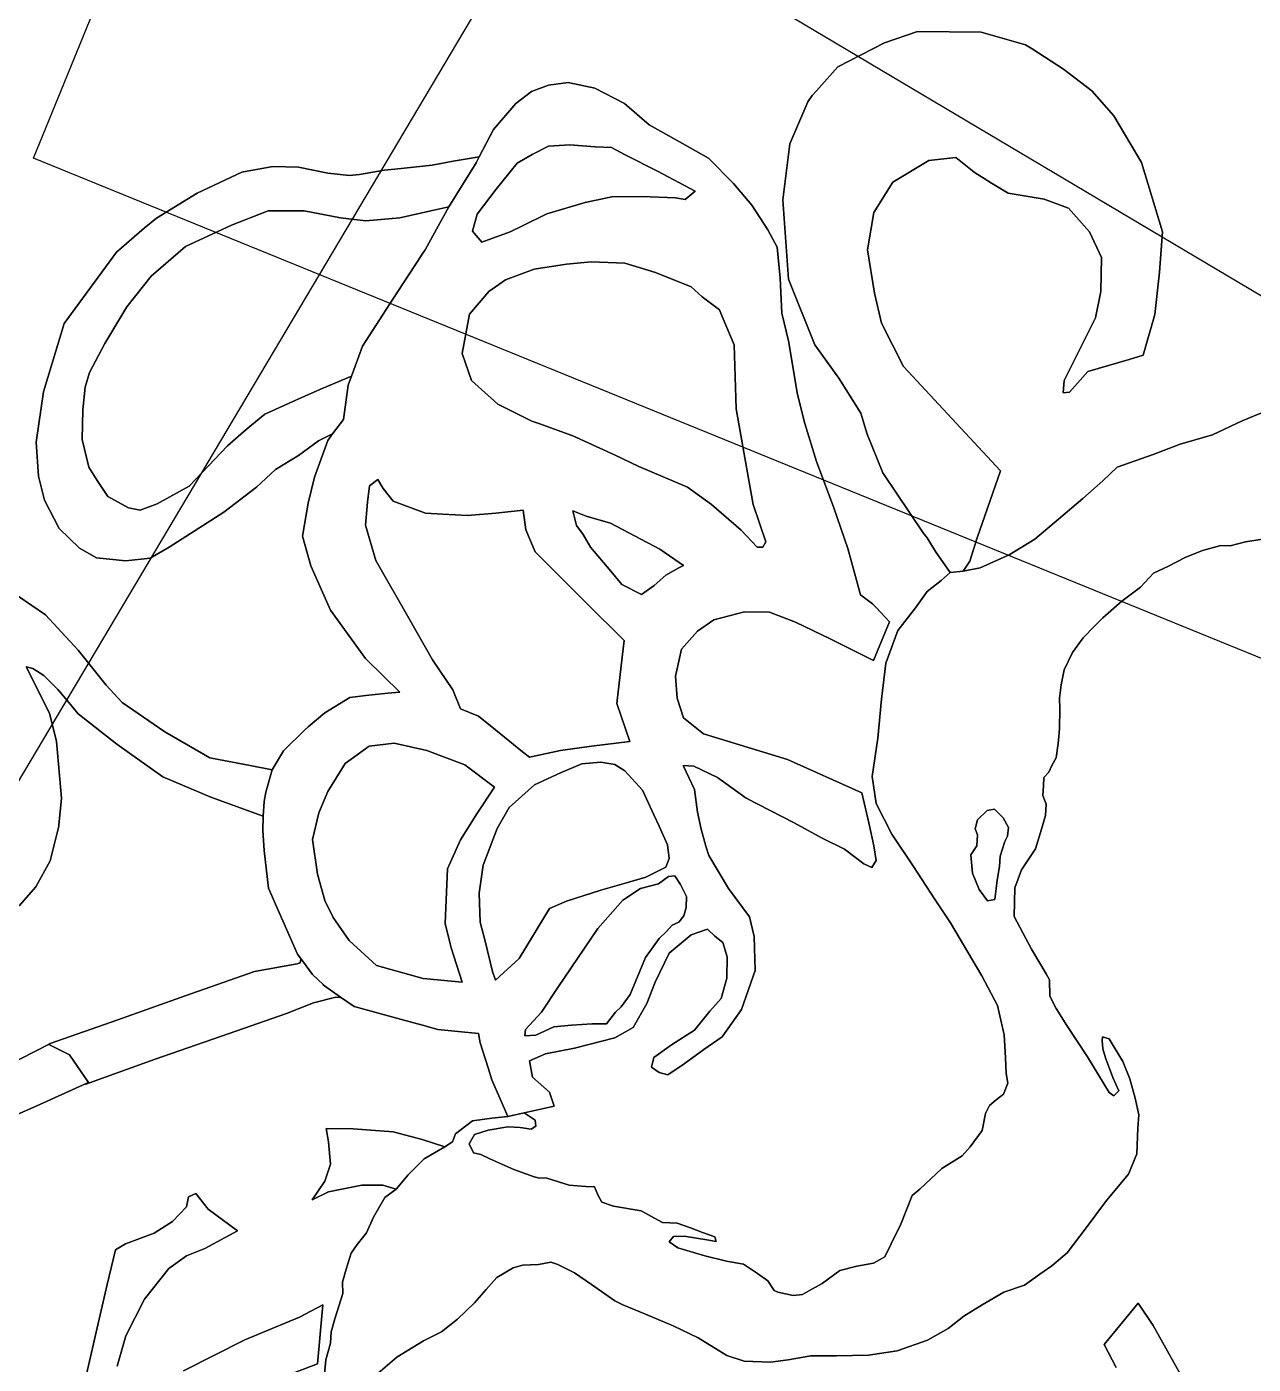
# Model space of a CAD drawing. Header units: inches. Extents: x 288635 to 1232953, y 676945 to 1655780.
# Drawn here: x 488464 to 506323, y 1309973 to 1329438 of the extents above; entities that cross this region are included whole.
import ezdxf

# ---------------------------------------------------------------- set-up
doc = ezdxf.new("R2010")
doc.units = ezdxf.units.IN
doc.header["$MEASUREMENT"] = 0
doc.layers.add('Images', color=7, linetype='Continuous')
picture_1 = doc.add_image_def('image5.jpg', size_in_pixel=(2644, 3704))
picture_2 = doc.add_image_def('image6.jpg', size_in_pixel=(2592, 3907))

msp = doc.modelspace()

# ---------------------------------------------------------------- linework, layer by layer
at = {"color": 1}
for points in [[(506599.4156, 1323883.5714), (506159.1481, 1323701.5377), (505727.3472, 1323498.3373), (505257.4463, 1323362.8704), (504863.7455, 1323214.7034), (504338.8111, 1323028.4364), (504131.3773, 1322829.4693), (503839.2768, 1322571.2354), (503487.9094, 1322270.6682), (503140.7754, 1321982.8009), (502768.2413, 1321754.2005), (502344.9071, 1321563.7001), (502098.2512, 1321515.4043), (502193.5014, 1321661.4546), (502303.0656, 1321997.9933), (502643.0823, 1322974.6372), (501230.8395, 1324493.5603), (500910.7989, 1325123.4815), (500809.1987, 1325560.3624), (500707.5985, 1326190.2837), (500799.0386, 1326733.8448), (501073.3592, 1327175.8056), (501596.6002, 1327490.7663), (501992.841, 1327536.4864), (502257.0016, 1327323.1259), (502511.0021, 1327160.5656), (502754.8426, 1327018.3253), (503278.0836, 1326926.8851), (503633.6843, 1326799.8849), (503938.4849, 1326454.4442), (504111.2053, 1326078.5234), (504101.0453, 1325585.7625), (504024.8451, 1325199.6817), (503841.9647, 1324833.921), (503567.6442, 1324290.3599), (503552.4042, 1324112.5595), (503648.0389, 1324120.2878), (503763.0881, 1324251.4438), (503913.0849, 1324422.4401), (504517.6061, 1324595.1605), (504720.8065, 1324656.1206), (504888.4468, 1325250.4818), (504959.567, 1325865.163), (505000.2071, 1326454.4442), (504695.4064, 1327460.2862), (504294.0856, 1328141.0076), (503971.0656, 1328506.7803), (503561.624, 1328818.9837), (503104.4972, 1329114.3143), (503006.3031, 1329173.5196), (502358.6018, 1329357.67), (501431.4999, 1329370.37), (500953.4846, 1329204.0204), (500275.7976, 1328856.019), (499961.4727, 1328506.7803), (499900.9677, 1328439.5546), (499838.9167, 1328344.208), (499574.7562, 1327734.6068), (499473.156, 1326916.7251), (499554.4362, 1325763.5628), (499940.5169, 1324808.5209), (500285.9576, 1324325.9199), (500611.0783, 1323812.8389), (500702.5185, 1323508.0383), (500931.1189, 1322944.1572), (501515.3201, 1322070.3954), (501574.7933, 1321997.9933), (501698.2004, 1321801.1549), (501907.7509, 1321496.3543), (501777.6393, 1321377.4331), (501574.4389, 1321216.5661), (501405.1052, 1320979.4989), (501146.8714, 1320653.5316), (500973.3044, 1320175.164), (500909.8042, 1319654.4629), (500854.7708, 1319082.9618), (500774.3373, 1318528.394), (500833.6041, 1318134.6932), (501062.2045, 1317685.959), (501375.4718, 1317216.0581), (501680.2724, 1316746.1571), (501913.1062, 1316394.7898), (502370.3072, 1315624.3216), (502598.9076, 1315192.5207), (502696.2745, 1314769.1865), (502717.4412, 1314430.5192), (502725.9079, 1314201.9187), (502751.3079, 1314062.2184), (502683.5745, 1313905.5848), (502577.7409, 1313820.9179), (502480.374, 1313740.4845), (502425.3406, 1313621.9509), (502374.5405, 1313376.4171), (502200.9735, 1313139.3499), (502082.4399, 1313008.1163), (501790.3393, 1312821.8493), (501467.547, 1312520.2237), (501357.4801, 1312427.0902), (501192.3798, 1312012.2227), (501052.6795, 1311724.3554), (500959.546, 1311533.855), (500794.4457, 1311444.9549), (500548.9118, 1311398.3881), (500303.378, 1311339.1213), (500045.1442, 1311148.6209), (499858.8771, 1311047.0207), (499757.2769, 1310987.7539), (499621.81, 1310975.0539), (499401.6762, 1311021.6207), (499345.1072, 1311045.7664), (499253.5093, 1311186.721), (499105.3423, 1311292.5546), (498902.1419, 1311428.0215), (498652.3747, 1311474.5883), (498339.1074, 1311550.7884), (497945.4066, 1311665.0886), (497818.4064, 1311753.9888), (497881.9065, 1311830.189), (498034.3068, 1311838.6556), (498364.5075, 1311783.6222), (498499.9744, 1311758.2222), (498483.0411, 1311825.9556), (498305.2407, 1311889.4557), (498127.4403, 1311957.1892), (497932.7066, 1312024.9227), (497721.0395, 1312037.6227), (497606.7393, 1312101.1228), (497412.0056, 1312206.9564), (497009.8381, 1312274.6899), (496836.2711, 1312333.9566), (496781.2376, 1312439.7902), (496730.4375, 1312554.0904), (496603.4373, 1312558.3238), (496362.1368, 1312579.4905), (496036.1695, 1312681.0907), (495909.1692, 1312685.324), (495849.9025, 1312698.024), (495557.8019, 1312808.0909), (495208.3395, 1312964.5129), (495077.1059, 1313023.7797), (494971.2724, 1313049.1797), (494907.7722, 1313180.4133), (494983.9724, 1313315.8803), (495182.9395, 1313379.3804), (495466.5734, 1313425.9472), (495648.607, 1313417.4805), (495809.474, 1313396.3138), (495877.2075, 1313438.6472), (495868.7408, 1313523.314), (495708.0856, 1313632.4096), (496145.1341, 1313727.7059), (496074.014, 1313930.9063), (495830.1735, 1314149.3468), (495784.4534, 1314388.1072), (496018.1338, 1314489.7074), (496439.7747, 1314570.9876), (497029.0559, 1314723.3879), (497293.2164, 1314875.7882), (497491.3368, 1315221.2289), (497613.257, 1315531.1095), (497816.4574, 1315957.8304), (498136.4981, 1316221.9909), (498375.2586, 1316303.2711), (498481.9388, 1316201.6709), (498598.779, 1316110.2307), (498664.8191, 1315901.9503), (498659.7391, 1315592.0696), (498573.379, 1315297.429), (498410.8186, 1315109.4687), (498187.2982, 1314835.1481), (497852.0175, 1314621.7877), (497592.937, 1314438.9073), (497562.4569, 1314296.667), (497674.2172, 1314220.4669), (497796.1374, 1314184.9068), (498038.1032, 1314345.4555), (498324.4585, 1314555.7476), (498588.619, 1314738.6279), (498873.0996, 1315134.8687), (499071.22, 1315703.8299), (499055.9799, 1316196.5908), (498989.9398, 1316486.1514), (498680.0592, 1316897.6322), (498395.5786, 1317375.1532), (498350.6041, 1317512.3255), (498286.0755, 1317759.4869), (498232.0275, 1318005.905), (498187.2982, 1318335.2751), (498020.2731, 1318686.6853), (498177.7534, 1318676.5253), (498523.1941, 1318513.965), (498939.7549, 1318209.1644), (499639.982, 1317853.5517), (500047.0052, 1317628.5187), (500369.7976, 1317467.1226), (500650.2564, 1317255.4555), (500766.6733, 1317202.5387), (500832.8193, 1317305.7264), (500795.7776, 1317517.3935), (500725.2604, 1317853.5517), (500621.2383, 1318290.4445), (499539.1961, 1318773.0455), (498319.9937, 1319148.9663), (498025.3531, 1319382.6467), (497933.9129, 1319667.1273), (497908.5129, 1319987.1679), (497999.953, 1320378.3287), (498228.5535, 1320642.4892), (498467.314, 1320805.0496), (498914.3549, 1320921.8898), (499280.1156, 1320916.8098), (499656.0364, 1320774.5695), (500159.7723, 1320532.0301), (500793.9586, 1320215.7684), (501027.6391, 1320779.6495), (500831.1203, 1320984.1895), (500778.7186, 1321038.73), (500605.0804, 1321168.9587), (500471.7321, 1321651.0075), (500417.7225, 1321846.2499), (500214.5221, 1322436.8011), (499961.1434, 1323112.0016), (499794.818, 1323663.2959), (499687.471, 1324087.8044), (499554.1207, 1324868.856), (499458.8705, 1325268.9068), (499433.4705, 1325776.9078), (499389.0204, 1326227.7587), (499255.6701, 1326481.7592), (499020.7197, 1326843.7099), (498754.0191, 1327154.8605), (498392.0684, 1327523.1613), (497934.8675, 1327783.5118), (497528.4667, 1328012.1123), (497166.516, 1328323.2629), (496734.7151, 1328545.5133), (496347.3643, 1328628.0635), (496061.6138, 1328589.9634), (495813.9633, 1328494.7132), (495585.3628, 1328323.2629), (495261.5122, 1327942.2621), (495052.947, 1327545.9884), (494674.6369, 1327481.2058), (494368.2092, 1327424.46), (493824.3452, 1327363.75), (493668.7949, 1327349.1255), (493307.4477, 1327286.2826), (493165.2578, 1327271.9798), (492845.8332, 1327308.4855), (492419.1124, 1327394.8456), (492048.2717, 1327405.0057), (491596.1507, 1327323.7255), (490945.9094, 1327013.8449), (490351.5483, 1326653.1641), (490173.7479, 1326505.8439), (489772.4271, 1326155.3232), (489010.4256, 1325119.0011), (488706.1818, 1324123.8066), (488598.9448, 1323391.7976), (488636.4642, 1322897.3961), (488723.216, 1322545.8229), (488937.8127, 1322134.8931), (489230.0294, 1321847.2423), (489481.1531, 1321710.2657), (489905.7805, 1321664.6068), (490261.9196, 1321705.6998), (490535.8728, 1321865.5058), (491334.9029, 1322372.3192), (491809.755, 1322737.5901), (492088.2741, 1322993.2797), (492421.5838, 1323198.7446), (492713.8005, 1323413.3412), (492918.3528, 1323513.3337), (492847.2373, 1323418.5131), (492654.1969, 1322885.112), (492562.7568, 1322504.1112), (492481.4766, 1322026.5903), (492598.3168, 1321594.7894), (492887.8774, 1320949.6281), (493395.8784, 1320243.5067), (493416.6523, 1320223.1747), (493897.8448, 1319752.2175), (493719.3565, 1319741.0619), (493399.3398, 1319707.1474), (493167.5934, 1319676.0173), (492803.3925, 1319453.6969), (492562.1526, 1319247.6378), (492513.5421, 1319206.1164), (492202.3915, 1318901.3158), (492038.1646, 1318625.9943), (491718.5342, 1318686.151), (491254.1789, 1318773.5459), (491130.3106, 1318796.8588), (490474.9893, 1319177.8596), (489855.2281, 1319604.5804), (489621.5476, 1319853.5009), (489215.1468, 1320366.5819), (488735.0403, 1320880.249), (488341.385, 1321148.9035)], [(493578.5029, 1309844.54), (493853.6701, 1310077.3738), (494238.9042, 1310314.4409), (494501.3714, 1310445.6745), (494734.2052, 1310627.7082), (494983.9724, 1310864.7754), (495153.3061, 1311059.5091), (495308.0347, 1311237.5211), (495545.1018, 1311377.2214), (495684.8021, 1311415.3215), (495913.4026, 1311423.7882), (496095.4363, 1311457.6549), (496197.0365, 1311423.7882), (496438.337, 1311301.0212), (496688.1041, 1311131.6876), (497026.7715, 1310894.6204), (497145.305, 1310835.3536), (497471.2724, 1310704.12), (497877.6732, 1310530.553), (498241.7406, 1310356.986), (498656.6081, 1310098.7522), (498910.6086, 1310018.3187), (499291.6093, 1310001.3853), (499549.8432, 1310035.252), (499880.0438, 1310094.5188), (500252.5779, 1310094.5188), (500718.2455, 1310107.2189), (501137.3464, 1310166.4856), (501577.6139, 1310323.1193), (501878.1812, 1310492.453), (502106.7816, 1310674.4867), (502377.7155, 1310835.3536), (502690.9828, 1311021.6207), (502991.5501, 1311123.2209), (503215.9172, 1311284.0879), (503389.4842, 1311406.8548), (503614.9096, 1311594.1802), (503890.0769, 1311958.2476), (504186.4108, 1312356.1817), (504503.9114, 1312737.1824), (504626.6783, 1313033.5164), (504643.6117, 1313410.2838), (504656.3117, 1313605.0175), (504603.395, 1313844.2013), (504527.1948, 1314126.7769), (504422.4196, 1314377.6024), (504225.5692, 1314707.8031), (504127.144, 1314739.5531), (504123.969, 1314685.578), (504130.319, 1314564.9278), (504171.5941, 1314431.5775), (504279.5443, 1314145.8269), (504365.2695, 1313952.1515), (504290.8422, 1313877.3282), (504224.5109, 1313926.7515), (503911.2436, 1314447.4525), (503606.443, 1314904.6534), (503454.0427, 1315150.1873), (503360.9091, 1315327.9876), (503355.6175, 1315568.2298), (503307.9924, 1315653.9549), (503092.0919, 1316012.7307), (502965.0917, 1316250.8561), (502840.2081, 1316487.9233), (502852.9081, 1316907.0241), (502946.0416, 1317169.4913), (503153.4754, 1317474.2919), (503238.1422, 1317757.9258), (503297.409, 1317961.1262), (503305.8757, 1318126.2266), (503259.3089, 1318248.9935), (503267.7756, 1318388.6937), (503272.009, 1318511.4607), (503348.2091, 1318587.6608), (503390.5425, 1318685.0277), (503454.0427, 1318799.3279), (503483.6761, 1319006.7617), (503500.6094, 1319218.4287), (503504.8428, 1319510.5293), (503500.6094, 1319667.163), (503526.0095, 1319861.8967), (503568.3429, 1320077.7971), (503691.1098, 1320331.7976), (503847.7434, 1320543.4647), (504008.6104, 1320712.7984), (504131.3773, 1320835.5653), (504406.5446, 1321076.8658), (504681.7118, 1321284.2995), (504872.2122, 1321487.4999), (505088.1126, 1321589.1001), (505329.4131, 1321716.1004), (505583.4136, 1321817.7006), (505850.1141, 1321889.6674), (505985.5811, 1321885.4341), (506209.9482, 1321940.4675), (506518.9821, 1321991.2676)], [(488341.385, 1321148.9035), (488735.0403, 1320880.249), (489215.1468, 1320366.5819), (489621.5476, 1319853.5009), (489855.2281, 1319604.5804), (490474.9893, 1319177.8596), (491130.3106, 1318796.8588), (491254.1789, 1318773.5459), (491718.5342, 1318686.151), (492038.1646, 1318625.9943), (491946.0628, 1318300.1648), (491923.1131, 1318164.3789), (491923.1131, 1318164.3789), (491906.054, 1317948.6965), (491145.5506, 1318227.8977), (490444.5092, 1318522.5383), (489773.9479, 1318994.9792), (489215.1468, 1319436.9401), (489026.8115, 1319660.3888), (488915.4262, 1319792.5408), (488712.2258, 1319995.7412), (488550.5411, 1320098.6314), (488457.2492, 1320122.7091)], [(488355.649, 1316642.9022), (488596.9495, 1316922.3027), (488806.4999, 1317296.9535), (488929.6644, 1317801.9282), (488933.5001, 1317817.6545), (488971.6002, 1318211.3553), (488895.4, 1319036.8569), (488793.7998, 1319449.6078), (488457.2492, 1320122.7091), (488550.5411, 1320098.6314), (488712.2258, 1319995.7412), (488915.4262, 1319792.5408), (489026.8115, 1319660.3888), (489215.1468, 1319436.9401), (489773.9479, 1318994.9792), (490444.5092, 1318522.5383), (491145.5506, 1318227.8977), (491906.054, 1317948.6965), (491899.788, 1317741.9191), (491923.0403, 1317449.457), (491986.491, 1316901.0618), (492141.083, 1316547.374), (492405.5919, 1315942.2098), (492458.5615, 1315870.4065), (492458.5615, 1315870.4065), (492456.6854, 1315860.4848), (492453.2698, 1315865.1148), (492443.4509, 1315813.1875), (492399.7659, 1315799.1078), (491781.2692, 1315687.66), (490772.434, 1315332.7393), (489791.3338, 1314987.5762), (488803.1132, 1314639.9079), (488788.8027, 1314632.0777), (487723.8527, 1314089.6808)], [(488457.2492, 1320122.7091), (488793.7998, 1319449.6078), (488895.4, 1319036.8569), (488971.6002, 1318211.3553), (488933.5001, 1317817.6545), (488929.6644, 1317801.9282), (488806.4999, 1317296.9535), (488596.9495, 1316922.3027), (488355.649, 1316642.9022)], [(487988.4365, 1313461.2941), (488610.2086, 1313732.4926), (489329, 1314057.5113), (489330.1643, 1314055.7067), (489336.2258, 1314057.8797), (489323.7083, 1314052.2196), (489324.8726, 1314050.415), (490334.5246, 1314412.3658), (491521.9769, 1314825.1166), (492245.8784, 1315079.1171), (492639.5792, 1315231.5174), (492963.4298, 1315314.0676), (493028.346, 1315311.9742), (493020.0931, 1315317.7027), (493033.6377, 1315317.2659), (493033.6377, 1315317.2659), (493231.0935, 1315180.2083), (493919.0612, 1314990.3005), (494224.4688, 1314905.9953), (494450.296, 1314843.6576), (495040.8471, 1314786.5075), (495068.1719, 1314652.2678), (495182.3986, 1314285.3579), (495235.8123, 1314113.7867), (495469.4927, 1313580.3856), (495233.7396, 1313552.9474), (494954.339, 1313514.8473), (494704.5718, 1313328.5803), (494662.2384, 1313210.0467), (494551.2538, 1313138.7164), (494221.0531, 1313245.3966), (493799.4123, 1313357.1568), (493215.2111, 1313397.7969), (492824.0503, 1313402.8769), (492855.9278, 1313209.6216), (492888.2258, 1312885.7438), (492803.7303, 1312635.7954), (492620.8499, 1312366.5549), (492859.6104, 1312483.3951), (493342.2114, 1312579.9153), (493647.012, 1312579.9153), (493845.1324, 1312518.9552), (493675.8698, 1312397.2451), (493515.0028, 1312113.6112), (493409.1692, 1311885.0107), (493273.7023, 1311715.6771), (493189.0355, 1311588.6768), (493112.8353, 1311355.843), (493062.0352, 1311169.576), (493066.2686, 1311004.4756), (492951.9683, 1310631.9416), (492896.9349, 1310445.6745), (492888.4682, 1310280.5742), (492820.7347, 1310039.2737), (492799.568, 1309827.6066)], [(487723.8527, 1314089.6808), (488788.8027, 1314632.0777), (488791.091, 1314630.9335), (488783.511, 1314626.786), (488873.6301, 1314581.7265), (489087.7825, 1314474.6503), (489364.0734, 1314073.3706), (489329, 1314057.5113), (488610.2086, 1313732.4926), (487988.4365, 1313461.2941)], [(489245.2304, 1309451.3344), (489637.2473, 1311131.4068), (489758.1963, 1311639.8673), (489900.4366, 1311726.2274), (490316.9975, 1311878.6277), (490586.238, 1312051.3481), (490789.4384, 1312264.7085), (490819.9185, 1312406.9488), (490926.5987, 1312457.7489), (491103.6414, 1312228.2866), (491530.7187, 1311913.598), (491056.7739, 1311657.4356), (490792.1901, 1311551.6021), (490532.8979, 1311366.3934), (490178.3555, 1310921.8925), (489908.48, 1310387.4331), (489781.4797, 1309942.9322)], [(489781.4797, 1309942.9322), (489908.48, 1310387.4331), (490178.3555, 1310921.8925), (490532.8979, 1311366.3934), (490792.1901, 1311551.6021), (491056.7739, 1311657.4356), (491530.7187, 1311913.598), (491103.6414, 1312228.2866), (490926.5987, 1312457.7489), (490819.9185, 1312406.9488), (490789.4384, 1312264.7085), (490586.238, 1312051.3481), (490316.9975, 1311878.6277), (489900.4366, 1311726.2274), (489758.1963, 1311639.8673), (489637.2473, 1311131.4068), (489245.2304, 1309451.3344)], [(490744.565, 1309879.4321), (491638.8584, 1310329.2246), (492437.9017, 1310657.3086), (492776.1568, 1310839.93), (492698.0498, 1309980.7538), (492099.2344, 1309752.4318)], [(492099.2344, 1309752.4318), (492698.0498, 1309980.7538), (492776.1568, 1310839.93), (492437.9017, 1310657.3086), (491638.8584, 1310329.2246), (490744.565, 1309879.4321)], [(504326.0718, 1309924.0725), (504152.6088, 1310261.8689), (504646.6746, 1310862.3489), (504867.104, 1310535.5054), (505376.3718, 1309623.3839)], [(505376.3718, 1309623.3839), (504867.104, 1310535.5054), (504646.6746, 1310862.3489), (504152.6088, 1310261.8689), (504326.0718, 1309924.0725)]]:
    msp.add_lwpolyline(points, dxfattribs=at)
for points in [[(504294.0856, 1328141.0076), (504695.4064, 1327460.2862), (505000.2071, 1326454.4442), (504959.567, 1325865.163), (504888.4468, 1325250.4818), (504720.8065, 1324656.1206), (504517.6061, 1324595.1605), (503913.0849, 1324422.4401), (503763.0881, 1324251.4438), (503648.0389, 1324120.2878), (503552.4042, 1324112.5595), (503567.6442, 1324290.3599), (503841.9647, 1324833.921), (504024.8451, 1325199.6817), (504101.0453, 1325585.7625), (504111.2053, 1326078.5234), (503938.4849, 1326454.4442), (503633.6843, 1326799.8849), (503278.0836, 1326926.8851), (502754.8426, 1327018.3253), (502511.0021, 1327160.5656), (502257.0016, 1327323.1259), (501992.841, 1327536.4864), (501596.6002, 1327490.7663), (501073.3592, 1327175.8056), (500799.0386, 1326733.8448), (500707.5985, 1326190.2837), (500809.1987, 1325560.3624), (500910.7989, 1325123.4815), (501230.8395, 1324493.5603), (502643.0823, 1322974.6372), (502303.0656, 1321997.9933), (502193.5014, 1321661.4546), (502098.2512, 1321515.4043), (501907.7509, 1321496.3543), (501698.2004, 1321801.1549), (501574.7933, 1321997.9933), (501515.3201, 1322070.3954), (500931.1189, 1322944.1572), (500702.5185, 1323508.0383), (500611.0783, 1323812.8389), (500285.9576, 1324325.9199), (499940.5169, 1324808.5209), (499554.4362, 1325763.5628), (499473.156, 1326916.7251), (499574.7562, 1327734.6068), (499838.9167, 1328344.208), (499900.9677, 1328439.5546), (499961.4727, 1328506.7803), (500275.7976, 1328856.019), (500953.4846, 1329204.0204), (501431.4999, 1329370.37), (502358.6018, 1329357.67), (503006.3031, 1329173.5196), (503104.4972, 1329114.3143), (503561.624, 1328818.9837), (503971.0656, 1328506.7803), (504294.0856, 1328141.0076)], [(497934.8675, 1327783.5118), (498392.0684, 1327523.1613), (498754.0191, 1327154.8605), (499020.7197, 1326843.7099), (499255.6701, 1326481.7592), (499389.0204, 1326227.7587), (499433.4705, 1325776.9078), (499458.8705, 1325268.9068), (499554.1207, 1324868.856), (499687.471, 1324087.8044), (499794.818, 1323663.2959), (499961.1434, 1323112.0016), (500214.5221, 1322436.8011), (500417.7225, 1321846.2499), (500471.7321, 1321651.0075), (500605.0804, 1321168.9587), (500778.7186, 1321038.73), (500831.1203, 1320984.1895), (501027.6391, 1320779.6495), (500793.9586, 1320215.7684), (500159.7723, 1320532.0301), (499656.0364, 1320774.5695), (499280.1156, 1320916.8098), (498914.3549, 1320921.8898), (498467.314, 1320805.0496), (498228.5535, 1320642.4892), (497999.953, 1320378.3287), (497908.5129, 1319987.1679), (497933.9129, 1319667.1273), (498025.3531, 1319382.6467), (498319.9937, 1319148.9663), (499539.1961, 1318773.0455), (500621.2383, 1318290.4445), (500725.2604, 1317853.5517), (500795.7776, 1317517.3935), (500832.8193, 1317305.7264), (500766.6733, 1317202.5387), (500650.2564, 1317255.4555), (500369.7976, 1317467.1226), (500047.0052, 1317628.5187), (499639.982, 1317853.5517), (498939.7549, 1318209.1644), (498523.1941, 1318513.965), (498177.7534, 1318676.5253), (498020.2731, 1318686.6853), (498187.2982, 1318335.2751), (498232.0275, 1318005.905), (498286.0755, 1317759.4869), (498350.6041, 1317512.3255), (498395.5786, 1317375.1532), (498680.0592, 1316897.6322), (498989.9398, 1316486.1514), (499055.9799, 1316196.5908), (499071.22, 1315703.8299), (498873.0996, 1315134.8687), (498588.619, 1314738.6279), (498324.4585, 1314555.7476), (498038.1032, 1314345.4555), (497796.1374, 1314184.9068), (497674.2172, 1314220.4669), (497562.4569, 1314296.667), (497592.937, 1314438.9073), (497852.0175, 1314621.7877), (498187.2982, 1314835.1481), (498410.8186, 1315109.4687), (498573.379, 1315297.429), (498659.7391, 1315592.0696), (498664.8191, 1315901.9503), (498598.779, 1316110.2307), (498481.9388, 1316201.6709), (498375.2586, 1316303.2711), (498136.4981, 1316221.9909), (497816.4574, 1315957.8304), (497613.257, 1315531.1095), (497491.3368, 1315221.2289), (497293.2164, 1314875.7882), (497029.0559, 1314723.3879), (496439.7747, 1314570.9876), (496018.1338, 1314489.7074), (495784.4534, 1314388.1072), (495830.1735, 1314149.3468), (496074.014, 1313930.9063), (496145.1341, 1313727.7059), (495708.0856, 1313632.4096), (495469.4927, 1313580.3856), (495235.8123, 1314113.7867), (495182.3986, 1314285.3579), (495068.1719, 1314652.2678), (495040.8471, 1314786.5075), (494450.296, 1314843.6576), (494224.4688, 1314905.9953), (493919.0612, 1314990.3005), (493231.0935, 1315180.2083), (493033.6377, 1315317.2659), (492797.8556, 1315480.9264), (492789.109, 1315486.9976), (492778.2211, 1315497.1596), (492625.7672, 1315643.75), (492477.5443, 1315844.6743), (492458.5615, 1315870.4065), (492405.5919, 1315942.2098), (492141.083, 1316547.374), (491986.491, 1316901.0618), (491923.0403, 1317449.457), (491899.788, 1317741.9191), (491906.054, 1317948.6965), (491923.1131, 1318164.3789), (491946.0628, 1318300.1648), (492038.1646, 1318625.9943), (492202.3915, 1318901.3158), (492513.5421, 1319206.1164), (492562.1526, 1319247.6378), (492803.3925, 1319453.6969), (493167.5934, 1319676.0173), (493399.3398, 1319707.1474), (493719.3565, 1319741.0619), (493897.8448, 1319752.2175), (493416.6523, 1320223.1747), (493395.8784, 1320243.5067), (492887.8774, 1320949.6281), (492598.3168, 1321594.7894), (492481.4766, 1322026.5903), (492562.7568, 1322504.1112), (492654.1969, 1322885.112), (492847.2373, 1323418.5131), (492918.3528, 1323513.3337), (493075.8378, 1323723.3137), (493141.8779, 1324221.1547), (493191.2063, 1324352.958), (493354.9974, 1324790.6008), (493794.6592, 1325472.1072), (494115.156, 1325962.9582), (494151.9302, 1326019.2791), (494151.9366, 1326019.2889), (494223.006, 1326128.1338), (494263.1859, 1326189.6706), (494428.8683, 1326492.2035), (494607.4608, 1326818.3099), (495007.5116, 1327459.6612), (495052.947, 1327545.9884), (495261.5122, 1327942.2621), (495585.3628, 1328323.2629), (495813.9633, 1328494.7132), (496061.6138, 1328589.9634), (496347.3643, 1328628.0635), (496734.7151, 1328545.5133), (497166.516, 1328323.2629), (497528.4667, 1328012.1123), (497934.8675, 1327783.5118)], [(494956.7115, 1326460.5925), (495090.0618, 1326301.8422), (495502.8126, 1326454.2425), (495684.0725, 1326542.7146), (496036.2137, 1326714.593), (496595.0148, 1326879.6933), (496888.6645, 1326942.2744), (496982.3656, 1326962.2435), (497420.5165, 1326968.5935), (497909.4674, 1326949.5435), (498049.1677, 1326924.1434), (498195.218, 1327044.7937), (497649.1169, 1327336.8942), (497166.492, 1327578.2067), (496976.0156, 1327679.7949), (496741.0651, 1327692.495), (496554.7355, 1327705.3453), (496372.7644, 1327717.895), (496061.6138, 1327698.845), (495824.8164, 1327578.2067), (495604.4128, 1327451.1945), (495299.6122, 1327076.5437), (495020.2117, 1326708.243), (494956.7115, 1326460.5925)], [(498195.218, 1327044.7937), (498049.1677, 1326924.1434), (497909.4674, 1326949.5435), (497420.5165, 1326968.5935), (496982.3656, 1326962.2435), (496888.6645, 1326942.2744), (496595.0148, 1326879.6933), (496036.2137, 1326714.593), (495684.0725, 1326542.7146), (495502.8126, 1326454.2425), (495090.0618, 1326301.8422), (494956.7115, 1326460.5925), (495020.2117, 1326708.243), (495299.6122, 1327076.5437), (495604.4128, 1327451.1945), (495824.8164, 1327578.2067), (496061.6138, 1327698.845), (496372.7644, 1327717.895), (496554.7355, 1327705.3453), (496741.0651, 1327692.495), (496976.0156, 1327679.7949), (497166.492, 1327578.2067), (497649.1169, 1327336.8942), (498195.218, 1327044.7937)], [(495007.5116, 1327459.6612), (494607.4608, 1326818.3099), (494345.7062, 1326759.8444), (493894.8553, 1326658.2442), (493399.5544, 1326613.7941), (493031.2536, 1326658.2442), (492504.2026, 1326759.8444), (491977.1515, 1326759.8444), (491443.7504, 1326550.2939), (490776.9991, 1326239.1433), (490275.3481, 1325807.3425), (489919.7474, 1325362.8416), (489602.2468, 1324829.4405), (489379.9963, 1324403.9896), (489316.4962, 1324194.4392), (489278.3961, 1323864.2386), (489272.0461, 1323432.4377), (489367.2963, 1323026.0369), (489487.9465, 1322835.5365), (489646.6968, 1322600.586), (489945.1474, 1322435.4857), (490116.5978, 1322403.7356), (490364.2483, 1322492.6358), (490827.7992, 1322752.9863), (491386.6003, 1323337.1875), (491659.6509, 1323578.488), (491932.7014, 1323800.7384), (492434.3524, 1324029.3389), (492764.5531, 1324175.3892), (493191.2063, 1324352.958), (493141.8779, 1324221.1547), (493075.8378, 1323723.3137), (492918.3528, 1323513.3337), (492713.8005, 1323413.3412), (492421.5838, 1323198.7446), (492088.2741, 1322993.2797), (491809.755, 1322737.5901), (491334.9029, 1322372.3192), (490535.8728, 1321865.5058), (490261.9196, 1321705.6998), (489905.7805, 1321664.6068), (489481.1531, 1321710.2657), (489230.0294, 1321847.2423), (488937.8127, 1322134.8931), (488723.216, 1322545.8229), (488636.4642, 1322897.3961), (488598.9448, 1323391.7976), (488706.1818, 1324123.8066), (489010.4256, 1325119.0011), (489772.4271, 1326155.3232), (490173.7479, 1326505.8439), (490351.5483, 1326653.1641), (490945.9094, 1327013.8449), (491596.1507, 1327323.7255), (492048.2717, 1327405.0057), (492419.1124, 1327394.8456), (492845.8332, 1327308.4855), (493165.2578, 1327271.9798), (493307.4477, 1327286.2826), (493668.7949, 1327349.1255), (493824.3452, 1327363.75), (494368.2092, 1327424.46), (494674.6369, 1327481.2058), (495052.947, 1327545.9884), (495007.5116, 1327459.6612)], [(494607.4608, 1326818.3099), (494428.8683, 1326492.2035), (494263.1859, 1326189.6706), (494223.006, 1326128.1338), (494151.9366, 1326019.2889), (494151.9302, 1326019.2791), (494115.156, 1325962.9582), (493794.6592, 1325472.1072), (493354.9974, 1324790.6008), (493191.2063, 1324352.958), (492764.5531, 1324175.3892), (492434.3524, 1324029.3389), (491932.7014, 1323800.7384), (491659.6509, 1323578.488), (491386.6003, 1323337.1875), (490827.7992, 1322752.9863), (490364.2483, 1322492.6358), (490116.5978, 1322403.7356), (489945.1474, 1322435.4857), (489646.6968, 1322600.586), (489487.9465, 1322835.5365), (489367.2963, 1323026.0369), (489272.0461, 1323432.4377), (489278.3961, 1323864.2386), (489316.4962, 1324194.4392), (489379.9963, 1324403.9896), (489602.2468, 1324829.4405), (489919.7474, 1325362.8416), (490275.3481, 1325807.3425), (490776.9991, 1326239.1433), (491443.7504, 1326550.2939), (491977.1515, 1326759.8444), (492504.2026, 1326759.8444), (493031.2536, 1326658.2442), (493399.5544, 1326613.7941), (493894.8553, 1326658.2442), (494345.7062, 1326759.8444), (494607.4608, 1326818.3099)], [(497376.0664, 1323037.9356), (498087.2678, 1322739.485), (498435.8595, 1322485.4725), (498868.3194, 1322110.8338), (499096.9198, 1321863.1833), (499179.47, 1321863.1833), (499223.9201, 1321939.3834), (499040.2994, 1322485.4725), (498972.544, 1322865.1366), (498792.1192, 1323876.1373), (498766.7192, 1324809.5892), (498591.2215, 1325222.5249), (498550.8187, 1325317.5902), (498296.8182, 1325508.0906), (498138.0679, 1325654.1409), (497617.3669, 1325863.6913), (497172.866, 1325997.0416), (496683.915, 1326016.0916), (496321.9643, 1325984.3415), (495852.0633, 1325908.1414), (495432.9625, 1325755.7411), (495191.662, 1325584.2907), (494912.2615, 1325254.0901), (494804.3112, 1324682.5889), (494937.6615, 1324288.8881), (495325.0123, 1323945.9875), (495507.8927, 1323854.5473), (495820.3133, 1323698.337), (495919.3299, 1323664.062), (496415.541, 1323484.8122), (497033.773, 1323202.8588), (497376.0664, 1323037.9356)], [(499179.47, 1321863.1833), (499096.9198, 1321863.1833), (498868.3194, 1322110.8338), (498435.8595, 1322485.4725), (498087.2678, 1322739.485), (497376.0664, 1323037.9356), (497033.773, 1323202.8588), (496415.541, 1323484.8122), (495919.3299, 1323664.062), (495820.3133, 1323698.337), (495507.8927, 1323854.5473), (495325.0123, 1323945.9875), (494937.6615, 1324288.8881), (494804.3112, 1324682.5889), (494912.2615, 1325254.0901), (495191.662, 1325584.2907), (495432.9625, 1325755.7411), (495852.0633, 1325908.1414), (496321.9643, 1325984.3415), (496683.915, 1326016.0916), (497172.866, 1325997.0416), (497617.3669, 1325863.6913), (498138.0679, 1325654.1409), (498296.8182, 1325508.0906), (498550.8187, 1325317.5902), (498591.2215, 1325222.5249), (498766.7192, 1324809.5892), (498792.1192, 1323876.1373), (498972.544, 1322865.1366), (499040.2994, 1322485.4725), (499223.9201, 1321939.3834), (499179.47, 1321863.1833)], [(495732.6831, 1322118.0305), (495692.043, 1322402.511), (495295.8022, 1322356.791), (494879.2414, 1322326.3109), (494523.6407, 1322346.6309), (494269.6402, 1322356.791), (493797.1992, 1322534.5913), (493654.9589, 1322717.4717), (493573.6788, 1322849.5519), (493456.8385, 1322758.1118), (493426.3585, 1322519.3513), (493395.8784, 1322184.0706), (493548.2787, 1321670.9896), (494027.4102, 1320830.1019), (494373.2328, 1320223.1747), (494665.881, 1319786.3058), (494778.2329, 1319512.3894), (495040.8471, 1319402.9668), (495288.3184, 1319204.1437), (495684.1194, 1318886.1498), (495783.7986, 1318806.0656), (496236.5743, 1318904.2363), (496688.8455, 1318967.6388), (497243.0315, 1319037.206), (497055.0712, 1319590.9271), (497131.2713, 1320261.4885), (497161.7514, 1320505.329), (496610.2306, 1321055.0098), (496215.8688, 1321448.0558), (495864.7634, 1321797.9898), (495732.6831, 1322118.0305)], [(494523.6407, 1322346.6309), (494879.2414, 1322326.3109), (495295.8022, 1322356.791), (495692.043, 1322402.511), (495732.6831, 1322118.0305), (495864.7634, 1321797.9898), (496215.8688, 1321448.0558), (496610.2306, 1321055.0098), (497161.7514, 1320505.329), (497131.2713, 1320261.4885), (497055.0712, 1319590.9271), (497243.0315, 1319037.206), (496688.8455, 1318967.6388), (496236.5743, 1318904.2363), (495783.7986, 1318806.0656), (495684.1194, 1318886.1498), (495288.3184, 1319204.1437), (495040.8471, 1319402.9668), (494778.2329, 1319512.3894), (494665.881, 1319786.3058), (494373.2328, 1320223.1747), (494027.4102, 1320830.1019), (493548.2787, 1321670.9896), (493395.8784, 1322184.0706), (493426.3585, 1322519.3513), (493456.8385, 1322758.1118), (493573.6788, 1322849.5519), (493654.9589, 1322717.4717), (493797.1992, 1322534.5913), (494269.6402, 1322356.791), (494523.6407, 1322346.6309)], [(496611.5249, 1322316.1509), (496413.4045, 1322392.351), (496469.2846, 1322178.9906), (496565.8048, 1322046.9103), (496672.485, 1321864.03), (496966.7223, 1321514.2145), (497129.6859, 1321320.4689), (497415.7519, 1321175.8903), (497598.6322, 1321307.9706), (497771.3526, 1321455.2909), (497959.313, 1321561.9711), (498027.6892, 1321596.8569), (497683.407, 1321833.5499), (496962.0456, 1322214.5507), (496611.5249, 1322316.1509)], [(497598.6322, 1321307.9706), (497415.7519, 1321175.8903), (497129.6859, 1321320.4689), (496966.7223, 1321514.2145), (496672.485, 1321864.03), (496565.8048, 1322046.9103), (496469.2846, 1322178.9906), (496413.4045, 1322392.351), (496611.5249, 1322316.1509), (496962.0456, 1322214.5507), (497683.407, 1321833.5499), (498027.6892, 1321596.8569), (497959.313, 1321561.9711), (497771.3526, 1321455.2909), (497598.6322, 1321307.9706)], [(494290.0837, 1318906.7763), (493815.9494, 1319012.6098), (493447.6487, 1318970.2764), (493100.5147, 1318716.2759), (492846.5142, 1318309.8751), (492715.2806, 1317996.6078), (492626.3804, 1317611.3737), (492698.3472, 1317107.606), (492804.1808, 1316722.3719), (492926.9477, 1316472.6047), (493159.7815, 1316138.1707), (493557.7156, 1315774.1033), (494235.0503, 1315587.8363), (494802.9685, 1315531.1975), (494641.4511, 1316034.0305), (494627.1963, 1316092.7269), (494555.0909, 1316389.6312), (494590.651, 1317182.1128), (494778.6893, 1317602.6561), (495019.8411, 1317982.6272), (495272.4869, 1318369.9525), (494844.6515, 1318695.1092), (494290.0837, 1318906.7763)], [(494641.4511, 1316034.0305), (494802.9685, 1315531.1975), (494235.0503, 1315587.8363), (493557.7156, 1315774.1033), (493159.7815, 1316138.1707), (492926.9477, 1316472.6047), (492804.1808, 1316722.3719), (492698.3472, 1317107.606), (492626.3804, 1317611.3737), (492715.2806, 1317996.6078), (492846.5142, 1318309.8751), (493100.5147, 1318716.2759), (493447.6487, 1318970.2764), (493815.9494, 1319012.6098), (494290.0837, 1318906.7763), (494844.6515, 1318695.1092), (495272.4869, 1318369.9525), (495019.8411, 1317982.6272), (494778.6893, 1317602.6561), (494590.651, 1317182.1128), (494555.0909, 1316389.6312), (494627.1963, 1316092.7269), (494641.4511, 1316034.0305)], [(495244.7941, 1315691.0258), (495290.5142, 1315564.0256), (495635.9549, 1315878.9862), (496077.9158, 1316605.4277), (496321.5488, 1316710.7012), (496823.0298, 1316871.9153), (496890.7174, 1316889.9082), (497195.5208, 1316979.2472), (497479.9986, 1317062.6286), (497769.5592, 1317204.8689), (497820.3593, 1317331.8691), (497794.9592, 1317529.9895), (497673.039, 1317804.3101), (497600.1871, 1317960.6381), (497429.1985, 1318327.5511), (497170.118, 1318606.9517), (497027.8777, 1318703.4719), (496824.6773, 1318733.9519), (496545.2767, 1318708.5519), (496235.3961, 1318581.5516), (495859.4754, 1318403.7513), (495488.6346, 1318073.5506), (495315.9143, 1317768.75), (495107.6339, 1317235.3489), (495051.7538, 1316828.9481), (495066.9938, 1316407.3073), (495138.1139, 1316127.9067), (495244.7941, 1315691.0258)], [(495635.9549, 1315878.9862), (495290.5142, 1315564.0256), (495244.7941, 1315691.0258), (495138.1139, 1316127.9067), (495066.9938, 1316407.3073), (495051.7538, 1316828.9481), (495107.6339, 1317235.3489), (495315.9143, 1317768.75), (495488.6346, 1318073.5506), (495859.4754, 1318403.7513), (496235.3961, 1318581.5516), (496545.2767, 1318708.5519), (496824.6773, 1318733.9519), (497027.8777, 1318703.4719), (497170.118, 1318606.9517), (497429.1985, 1318327.5511), (497600.1871, 1317960.6381), (497673.039, 1317804.3101), (497794.9592, 1317529.9895), (497820.3593, 1317331.8691), (497769.5592, 1317204.8689), (497479.9986, 1317062.6286), (497195.5208, 1316979.2472), (496890.7174, 1316889.9082), (496823.0298, 1316871.9153), (496321.5488, 1316710.7012), (496077.9158, 1316605.4277), (495635.9549, 1315878.9862)], [(502332.3772, 1316880.3717), (502454.2974, 1316717.8114), (502560.9776, 1316738.1314), (502591.4577, 1317017.532), (502627.0177, 1317215.6524), (502637.1778, 1317368.0527), (502703.2179, 1317581.4131), (502743.858, 1317657.6133), (502759.098, 1317784.6135), (502682.8979, 1317926.8538), (502555.8976, 1318048.7741), (502449.2174, 1318033.534), (502306.9771, 1317896.3738), (502271.417, 1317764.2935), (502306.9771, 1317677.9333), (502296.8171, 1317515.373), (502210.4569, 1317388.3727), (502235.857, 1317119.1322), (502332.3772, 1316880.3717)], [(502560.9776, 1316738.1314), (502454.2974, 1316717.8114), (502332.3772, 1316880.3717), (502235.857, 1317119.1322), (502210.4569, 1317388.3727), (502296.8171, 1317515.373), (502306.9771, 1317677.9333), (502271.417, 1317764.2935), (502306.9771, 1317896.3738), (502449.2174, 1318033.534), (502555.8976, 1318048.7741), (502682.8979, 1317926.8538), (502759.098, 1317784.6135), (502743.858, 1317657.6133), (502703.2179, 1317581.4131), (502637.1778, 1317368.0527), (502627.0177, 1317215.6524), (502591.4577, 1317017.532), (502560.9776, 1316738.1314)], [(496778.9572, 1316315.8671), (496198.5336, 1315454.7991), (495957.1164, 1315096.6527), (495727.3951, 1314842.6642), (495717.2351, 1314751.224), (495874.7154, 1314761.384), (496138.8759, 1314883.3042), (496397.9565, 1314908.7043), (496697.6771, 1314929.0243), (496905.9575, 1314929.0243), (497037.5293, 1315096.6527), (497119.3179, 1315172.8648), (497251.3982, 1315355.7452), (497474.9186, 1315894.2263), (497673.039, 1316168.5468), (497779.7192, 1316270.147), (497860.9994, 1316361.5872), (497957.5196, 1316407.3073), (498033.7197, 1316498.7475), (498064.1998, 1316620.6677), (498069.2798, 1316778.148), (497982.9196, 1316955.9484), (497901.6395, 1317082.9486), (497810.1993, 1317072.7886), (497662.879, 1316966.1084), (497398.7185, 1316894.9883), (497144.7179, 1316727.3479), (496778.9572, 1316315.8671)], [(495874.7154, 1314761.384), (495717.2351, 1314751.224), (495727.3951, 1314842.6642), (495957.1164, 1315096.6527), (496198.5336, 1315454.7991), (496778.9572, 1316315.8671), (497144.7179, 1316727.3479), (497398.7185, 1316894.9883), (497662.879, 1316966.1084), (497810.1993, 1317072.7886), (497901.6395, 1317082.9486), (497982.9196, 1316955.9484), (498069.2798, 1316778.148), (498064.1998, 1316620.6677), (498033.7197, 1316498.7475), (497957.5196, 1316407.3073), (497860.9994, 1316361.5872), (497779.7192, 1316270.147), (497673.039, 1316168.5468), (497474.9186, 1315894.2263), (497251.3982, 1315355.7452), (497119.3179, 1315172.8648), (497037.5293, 1315096.6527), (496905.9575, 1314929.0243), (496697.6771, 1314929.0243), (496397.9565, 1314908.7043), (496138.8759, 1314883.3042), (495874.7154, 1314761.384)], [(492458.5615, 1315870.4065), (492477.5443, 1315844.6743), (492625.7672, 1315643.75), (492778.2211, 1315497.1596), (492789.109, 1315486.9976), (492797.8556, 1315480.9264), (493033.6377, 1315317.2659), (493020.0931, 1315317.7027), (493028.346, 1315311.9742), (492963.4298, 1315314.0676), (492639.5792, 1315231.5174), (492245.8784, 1315079.1171), (491521.9769, 1314825.1166), (490334.5246, 1314412.3658), (489324.8726, 1314050.415), (489323.7083, 1314052.2196), (489336.2258, 1314057.8797), (489330.1643, 1314055.7067), (489329, 1314057.5113), (489364.0734, 1314073.3706), (489087.7825, 1314474.6503), (488873.6301, 1314581.7265), (488783.511, 1314626.786), (488791.091, 1314630.9335), (488788.8027, 1314632.0777), (488803.1132, 1314639.9079), (489791.3338, 1314987.5762), (490772.434, 1315332.7393), (491781.2692, 1315687.66), (492399.7659, 1315799.1078), (492443.4509, 1315813.1875), (492453.2698, 1315865.1148), (492456.6854, 1315860.4848), (492458.5615, 1315870.4065)], [(494016.8157, 1312728.2726), (493845.1324, 1312518.9552), (493647.012, 1312579.9153), (493342.2114, 1312579.9153), (492859.6104, 1312483.3951), (492620.8499, 1312366.5549), (492803.7303, 1312635.7954), (492888.2258, 1312885.7438), (492855.9278, 1313209.6216), (492824.0503, 1313402.8769), (493215.2111, 1313397.7969), (493799.4123, 1313357.1568), (494221.0531, 1313245.3966), (494551.2538, 1313138.7164), (494250.4962, 1312961.9531), (494016.8157, 1312728.2726)]]:
    msp.add_lwpolyline(points, close=True, dxfattribs=at)
at = {"color": 1, "ltscale": 3}
for points in [[(492799.568, 1309827.6066), (492820.7347, 1310039.2737), (492888.4682, 1310280.5742), (492896.9349, 1310445.6745), (492951.9683, 1310631.9416), (493066.2686, 1311004.4756), (493062.0352, 1311169.576), (493112.8353, 1311355.843), (493189.0355, 1311588.6768), (493273.7023, 1311715.6771), (493409.1692, 1311885.0107), (493515.0028, 1312113.6112), (493675.8698, 1312397.2451), (493845.1324, 1312518.9552), (494016.8157, 1312728.2726), (494250.4962, 1312961.9531), (494551.2538, 1313138.7164), (494662.2384, 1313210.0467), (494704.5718, 1313328.5803), (494954.339, 1313514.8473), (495233.7396, 1313552.9474), (495469.4927, 1313580.3856), (495708.0856, 1313632.4096), (495868.7408, 1313523.314), (495877.2075, 1313438.6472), (495809.474, 1313396.3138), (495648.607, 1313417.4805), (495466.5734, 1313425.9472), (495182.9395, 1313379.3804), (494983.9724, 1313315.8803), (494907.7722, 1313180.4133), (494971.2724, 1313049.1797), (495077.1059, 1313023.7797), (495208.3395, 1312964.5129), (495557.8019, 1312808.0909), (495849.9025, 1312698.024), (495909.1692, 1312685.324), (496036.1695, 1312681.0907), (496362.1368, 1312579.4905), (496603.4373, 1312558.3238), (496730.4375, 1312554.0904), (496781.2376, 1312439.7902), (496836.2711, 1312333.9566), (497009.8381, 1312274.6899), (497412.0056, 1312206.9564), (497606.7393, 1312101.1228), (497721.0395, 1312037.6227), (497932.7066, 1312024.9227), (498127.4403, 1311957.1892), (498305.2407, 1311889.4557), (498483.0411, 1311825.9556), (498499.9744, 1311758.2222), (498364.5075, 1311783.6222), (498034.3068, 1311838.6556), (497881.9065, 1311830.189), (497818.4064, 1311753.9888), (497945.4066, 1311665.0886), (498339.1074, 1311550.7884), (498652.3747, 1311474.5883), (498902.1419, 1311428.0215), (499105.3423, 1311292.5546), (499253.5093, 1311186.721), (499345.1072, 1311045.7664), (499401.6762, 1311021.6207), (499621.81, 1310975.0539), (499757.2769, 1310987.7539), (499858.8771, 1311047.0207), (500045.1442, 1311148.6209), (500303.378, 1311339.1213), (500548.9118, 1311398.3881), (500794.4457, 1311444.9549), (500959.546, 1311533.855), (501052.6795, 1311724.3554), (501192.3798, 1312012.2227), (501357.4801, 1312427.0902), (501467.547, 1312520.2237), (501790.3393, 1312821.8493), (502082.4399, 1313008.1163), (502200.9735, 1313139.3499), (502374.5405, 1313376.4171), (502425.3406, 1313621.9509), (502480.374, 1313740.4845), (502577.7409, 1313820.9179), (502683.5745, 1313905.5848), (502751.3079, 1314062.2184), (502725.9079, 1314201.9187), (502717.4412, 1314430.5192), (502696.2745, 1314769.1865), (502598.9076, 1315192.5207), (502370.3072, 1315624.3216), (501913.1062, 1316394.7898), (501680.2724, 1316746.1571), (501375.4718, 1317216.0581), (501062.2045, 1317685.959), (500833.6041, 1318134.6932), (500774.3373, 1318528.394), (500854.7708, 1319082.9618), (500909.8042, 1319654.4629), (500973.3044, 1320175.164), (501146.8714, 1320653.5316), (501405.1052, 1320979.4989), (501574.4389, 1321216.5661), (501777.6393, 1321377.4331), (501907.7509, 1321496.3543), (502098.2512, 1321515.4043), (502344.9071, 1321563.7001), (502768.2413, 1321754.2005), (503140.7754, 1321982.8009), (503487.9094, 1322270.6682), (503839.2768, 1322571.2354), (504131.3773, 1322829.4693), (504338.8111, 1323028.4364), (504863.7455, 1323214.7034), (505257.4463, 1323362.8704), (505727.3472, 1323498.3373), (506159.1481, 1323701.5377), (506599.4156, 1323883.5714)], [(506518.9821, 1321991.2676), (506209.9482, 1321940.4675), (505985.5811, 1321885.4341), (505850.1141, 1321889.6674), (505583.4136, 1321817.7006), (505329.4131, 1321716.1004), (505088.1126, 1321589.1001), (504872.2122, 1321487.4999), (504681.7118, 1321284.2995), (504406.5446, 1321076.8658), (504131.3773, 1320835.5653), (504008.6104, 1320712.7984), (503847.7434, 1320543.4647), (503691.1098, 1320331.7976), (503568.3429, 1320077.7971), (503526.0095, 1319861.8967), (503500.6094, 1319667.163), (503504.8428, 1319510.5293), (503500.6094, 1319218.4287), (503483.6761, 1319006.7617), (503454.0427, 1318799.3279), (503390.5425, 1318685.0277), (503348.2091, 1318587.6608), (503272.009, 1318511.4607), (503267.7756, 1318388.6937), (503259.3089, 1318248.9935), (503305.8757, 1318126.2266), (503297.409, 1317961.1262), (503238.1422, 1317757.9258), (503153.4754, 1317474.2919), (502946.0416, 1317169.4913), (502852.9081, 1316907.0241), (502840.2081, 1316487.9233), (502965.0917, 1316250.8561), (503092.0919, 1316012.7307), (503307.9924, 1315653.9549), (503355.6175, 1315568.2298), (503360.9091, 1315327.9876), (503454.0427, 1315150.1873), (503606.443, 1314904.6534), (503911.2436, 1314447.4525), (504224.5109, 1313926.7515), (504290.8422, 1313877.3282), (504365.2695, 1313952.1515), (504279.5443, 1314145.8269), (504171.5941, 1314431.5775), (504130.319, 1314564.9278), (504123.969, 1314685.578), (504127.144, 1314739.5531), (504225.5692, 1314707.8031), (504422.4196, 1314377.6024), (504527.1948, 1314126.7769), (504603.395, 1313844.2013), (504656.3117, 1313605.0175), (504643.6117, 1313410.2838), (504626.6783, 1313033.5164), (504503.9114, 1312737.1824), (504186.4108, 1312356.1817), (503890.0769, 1311958.2476), (503614.9096, 1311594.1802), (503389.4842, 1311406.8548), (503215.9172, 1311284.0879), (502991.5501, 1311123.2209), (502690.9828, 1311021.6207), (502377.7155, 1310835.3536), (502106.7816, 1310674.4867), (501878.1812, 1310492.453), (501577.6139, 1310323.1193), (501137.3464, 1310166.4856), (500718.2455, 1310107.2189), (500252.5779, 1310094.5188), (499880.0438, 1310094.5188), (499549.8432, 1310035.252), (499291.6093, 1310001.3853), (498910.6086, 1310018.3187), (498656.6081, 1310098.7522), (498241.7406, 1310356.986), (497877.6732, 1310530.553), (497471.2724, 1310704.12), (497145.305, 1310835.3536), (497026.7715, 1310894.6204), (496688.1041, 1311131.6876), (496438.337, 1311301.0212), (496197.0365, 1311423.7882), (496095.4363, 1311457.6549), (495913.4026, 1311423.7882), (495684.8021, 1311415.3215), (495545.1018, 1311377.2214), (495308.0347, 1311237.5211), (495153.3061, 1311059.5091), (494983.9724, 1310864.7754), (494734.2052, 1310627.7082), (494501.3714, 1310445.6745), (494238.9042, 1310314.4409), (493853.6701, 1310077.3738), (493578.5029, 1309844.54)]]:
    msp.add_lwpolyline(points, dxfattribs=at)

# ---------------------------------------------------------------- pictures from other files: only their frames are drawn
at = {"layer": 'Images'}
image = msp.add_image(picture_1, insert=(488564.8439, 1327527.3731), size_in_units=(43695.7232, 61213.6758), rotation=-22.17094651, dxfattribs=at)
image.dxf.flags = 7
image = msp.add_image(picture_2, insert=(463037.5219, 1275868.6976), size_in_units=(43026.9717, 64855.8558), rotation=-30.719241845, dxfattribs=at)
image.dxf.flags = 7

doc.saveas('drawing.dxf')
